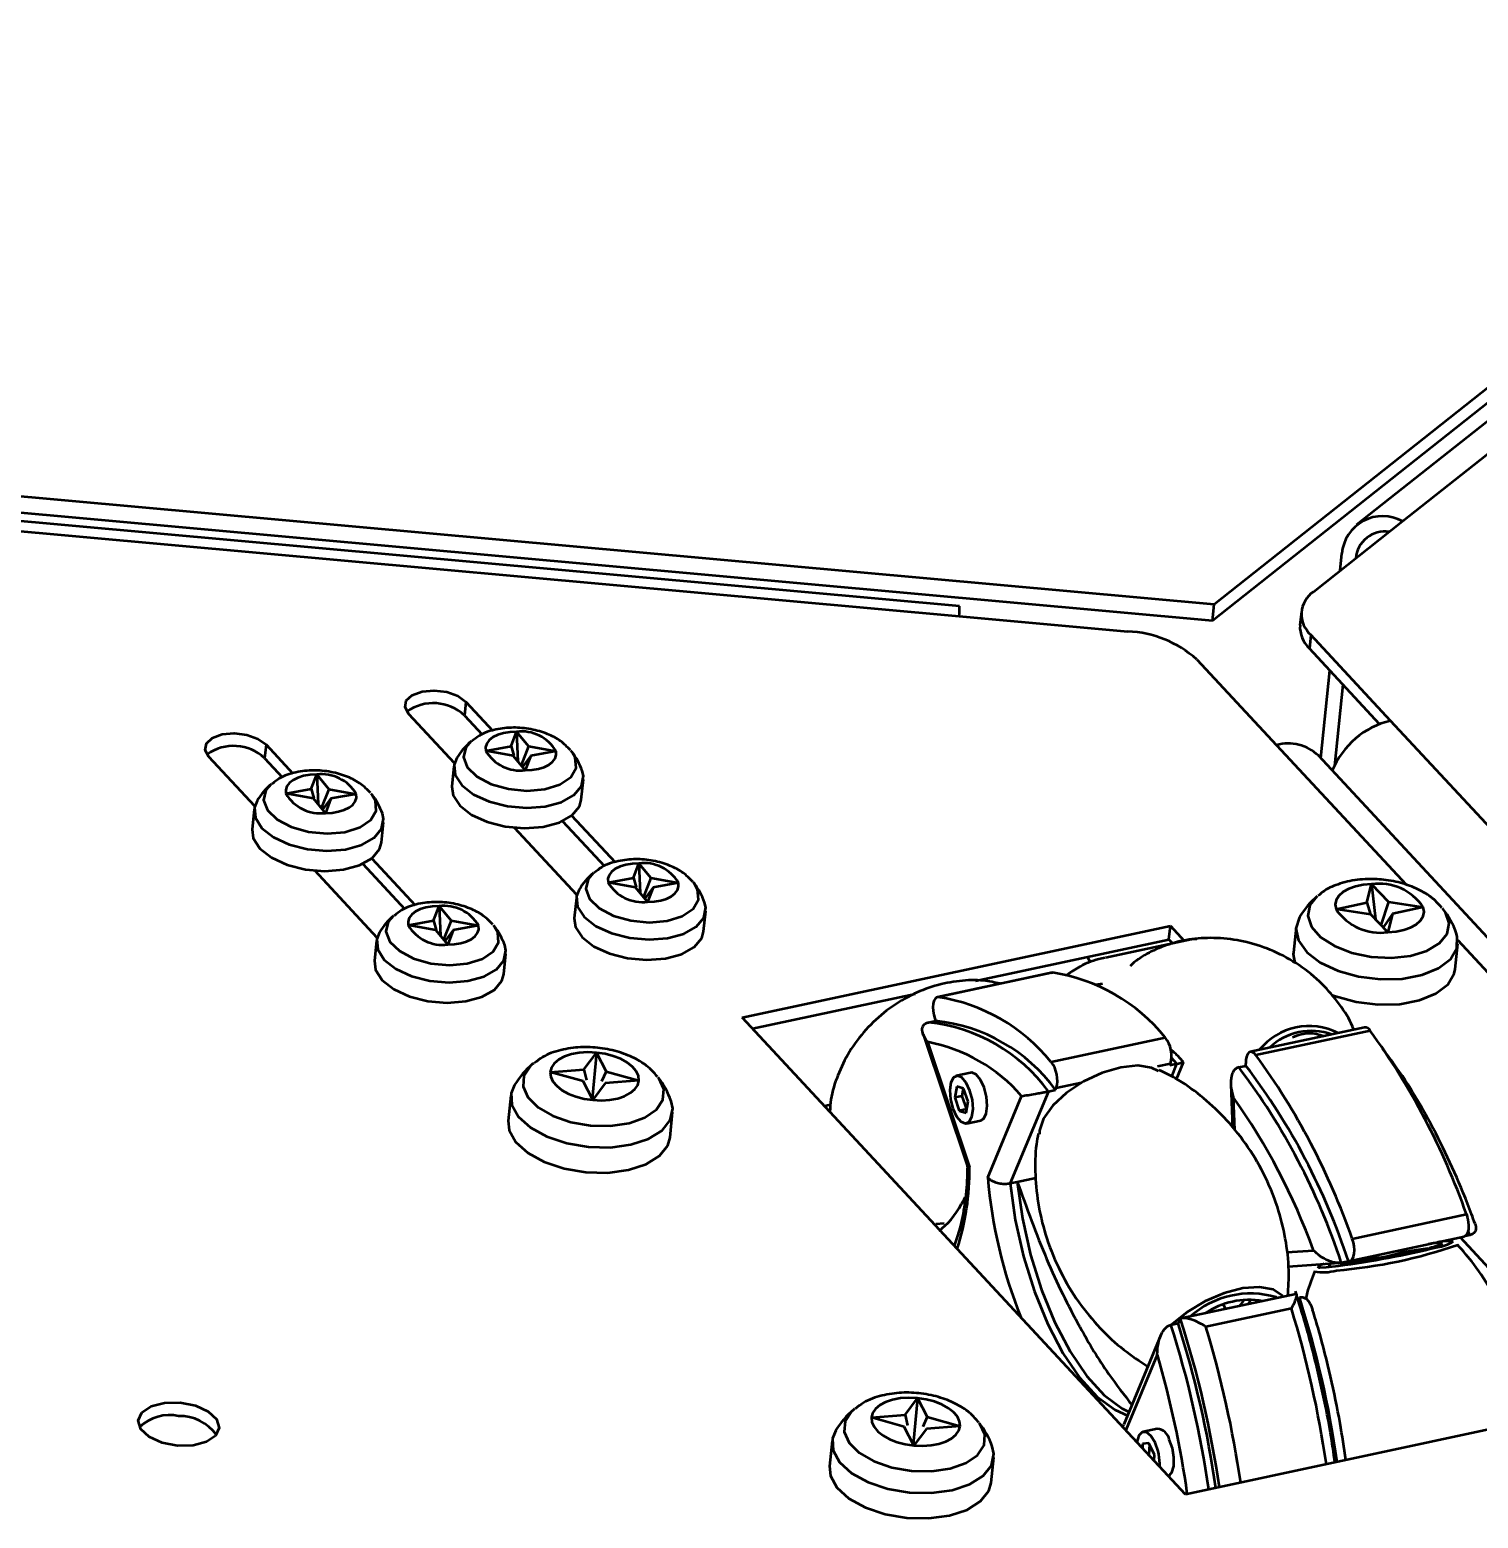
# Model space of a CAD drawing. Header units: millimetres. Extents: x 263 to 2983, y 441 to 2500.
# Drawn here: x 1960.1 to 2049.2, y 1922.4 to 2013.9 of the extents above; entities that cross this region are included whole.
import ezdxf

# ---------------------------------------------------------------- set-up
doc = ezdxf.new("R2010")
doc.units = ezdxf.units.MM
doc.header["$LTSCALE"] = 0.5
doc.layers.add('BOL', color=7, linetype='Continuous', lineweight=50)

msp = doc.modelspace()

# ---------------------------------------------------------------- linework, layer by layer
at = {"layer": 'BOL'}
for p, q in [((2096.642, 2028.995), (2032.947, 1978.577)), ((2096.539, 2027.985), (2032.843, 1977.567)), ((2088.993, 2020.891), (2041.711, 1983.466)), ((2044.54, 1983.697), (2057.459, 1993.923)), ((2032.947, 1978.577), (1912.219, 1989.504)), ((2032.843, 1977.567), (1912.116, 1988.494)), ((1927.648, 1985.967), (2017.265, 1977.856)), ((2017.279, 1978.473), (1927.662, 1986.584)), ((2039.062, 1979.361), (2044.54, 1983.697)), ((2040.7, 1980.657), (2040.808, 1981.706)), ((2032.843, 1977.567), (2032.947, 1978.577)), ((2017.265, 1977.856), (2027.646, 1976.917)), ((2038.321, 1978.152), (2038.234, 1977.31)), ((2038.904, 1976.7), (2038.817, 1975.858)), ((2043.808, 1971.425), (2038.904, 1976.7)), ((2043.13, 1971.219), (2038.817, 1975.858)), ((2031.878, 1975.196), (2036.782, 1969.921)), ((2039.513, 1969.118), (2040.068, 1974.513)), ((2040.862, 1973.659), (2040.347, 1968.648)), ((1986.914, 1972.59), (1986.828, 1971.748)), ((1986.914, 1972.59), (1988.569, 1970.81)), ((1986.219, 1968.807), (1983.402, 1971.837)), ((1986.828, 1971.748), (1987.923, 1970.57)), ((2086.143, 1925.889), (2043.808, 1971.425)), ((1989.694, 1969.861), (1990.032, 1970.745)), ((1990.032, 1970.745), (1990.121, 1968.92)), ((1990.032, 1970.745), (1990.777, 1969.854)), ((1974.62, 1969.957), (1974.533, 1969.115)), ((1974.62, 1969.957), (1976.274, 1968.177)), ((1988.136, 1969.576), (1989.694, 1969.861)), ((1989.829, 1969.27), (1988.136, 1969.576)), ((1989.694, 1969.861), (1989.858, 1969.291)), ((1990.777, 1969.854), (1990.317, 1968.685)), ((1990.777, 1969.854), (1992.47, 1969.548)), ((1992.47, 1969.548), (1990.912, 1969.263)), ((1993.429, 1969.519), (1993.377, 1969.584)), ((2036.782, 1969.921), (2044.757, 1961.343)), ((1973.925, 1966.174), (1971.107, 1969.205)), ((1974.533, 1969.115), (1975.628, 1967.937)), ((1986.185, 1968.624), (1986.057, 1967.376)), ((1990.573, 1968.379), (1989.829, 1969.27)), ((1990.912, 1969.263), (1990.398, 1968.589)), ((1990.912, 1969.263), (1990.573, 1968.379)), ((2081.701, 1923.74), (2039.366, 1969.277)), ((1977.399, 1967.228), (1977.737, 1968.112)), ((1977.737, 1968.112), (1977.826, 1966.287)), ((1977.737, 1968.112), (1978.482, 1967.221)), ((1994.015, 1966.558), (1994.143, 1967.806)), ((1975.841, 1966.943), (1977.399, 1967.228)), ((1977.534, 1966.637), (1975.841, 1966.943)), ((1977.399, 1967.228), (1977.563, 1966.658)), ((1978.279, 1965.746), (1977.534, 1966.637)), ((1978.482, 1967.221), (1978.022, 1966.053)), ((1978.617, 1966.63), (1978.103, 1965.956)), ((1978.617, 1966.63), (1978.279, 1965.746)), ((1978.482, 1967.221), (1980.175, 1966.915)), ((1980.175, 1966.915), (1978.617, 1966.63)), ((1981.134, 1966.887), (1981.082, 1966.951)), ((1973.891, 1965.991), (1973.762, 1964.743)), ((1981.72, 1963.925), (1981.849, 1965.173)), ((1993.746, 1960.711), (1989.909, 1964.838)), ((1992.866, 1965.253), (1995.449, 1962.475)), ((1993.422, 1965.59), (1996.095, 1962.714)), ((1981.127, 1962.957), (1983.801, 1960.082)), ((1981.451, 1958.079), (1977.614, 1962.205)), ((1980.571, 1962.62), (1983.154, 1959.842)), ((1997.22, 1961.766), (1997.559, 1962.649)), ((1997.559, 1962.649), (1997.647, 1960.825)), ((1997.559, 1962.649), (1998.303, 1961.759)), ((1995.662, 1961.48), (1997.22, 1961.766)), ((1997.355, 1961.174), (1995.662, 1961.48)), ((1997.22, 1961.766), (1997.384, 1961.195)), ((1998.1, 1960.283), (1997.355, 1961.174)), ((1998.303, 1961.759), (1997.843, 1960.59)), ((1998.438, 1961.167), (1997.924, 1960.493)), ((1998.438, 1961.167), (1998.1, 1960.283)), ((1998.303, 1961.759), (1999.996, 1961.453)), ((1999.996, 1961.453), (1998.438, 1961.167)), ((2000.955, 1961.424), (2000.903, 1961.488)), ((2042.341, 1960.245), (2042.64, 1961.371)), ((2042.64, 1961.371), (2042.87, 1959.212)), ((2042.64, 1961.371), (2043.683, 1960.28)), ((1993.712, 1960.529), (1993.583, 1959.28)), ((2040.452, 1959.824), (2042.341, 1960.245)), ((2042.341, 1960.245), (2042.566, 1959.51)), ((2043.683, 1960.28), (2043.215, 1958.852)), ((2043.683, 1960.28), (2045.82, 1959.963)), ((1984.925, 1959.133), (1985.264, 1960.017)), ((1985.264, 1960.017), (1985.352, 1958.192)), ((1985.264, 1960.017), (1986.008, 1959.126)), ((2001.541, 1958.462), (2001.67, 1959.71)), ((2042.589, 1959.507), (2040.452, 1959.824)), ((2043.632, 1958.416), (2042.589, 1959.507)), ((2043.931, 1959.541), (2043.36, 1958.7)), ((2043.931, 1959.541), (2043.632, 1958.416)), ((2045.82, 1959.963), (2043.931, 1959.541)), ((2047.043, 1959.84), (2046.992, 1959.904)), ((1983.367, 1958.848), (1984.925, 1959.133)), ((1985.06, 1958.541), (1983.367, 1958.848)), ((1984.925, 1959.133), (1985.089, 1958.563)), ((1985.805, 1957.651), (1985.06, 1958.541)), ((1986.008, 1959.126), (1985.549, 1957.957)), ((1986.144, 1958.534), (1985.63, 1957.86)), ((1986.144, 1958.534), (1985.805, 1957.651)), ((1986.008, 1959.126), (1987.701, 1958.82)), ((1987.701, 1958.82), (1986.144, 1958.534)), ((1988.66, 1958.791), (1988.608, 1958.855)), ((2003.911, 1953.175), (2030.257, 1958.817)), ((2030.171, 1957.975), (2030.257, 1958.817)), ((2030.257, 1958.817), (2031.117, 1957.892)), ((2037.989, 1958.721), (2037.829, 1957.161)), ((1981.417, 1957.896), (1981.288, 1956.648)), ((2018.276, 1955.428), (2030.171, 1957.975)), ((2026.275, 1956.855), (2031.544, 1957.983)), ((2030.171, 1957.975), (2030.392, 1957.737)), ((2047.776, 1956.138), (2047.937, 1957.698)), ((2047.942, 1957.917), (2064.545, 1940.059)), ((1989.246, 1955.829), (1989.375, 1957.078)), ((2025.317, 1956.548), (2025.177, 1956.906)), ((2022.948, 1955.926), (2015.923, 1954.421)), ((2023.003, 1955.929), (2015.977, 1954.425)), ((2022.948, 1955.926), (2023.003, 1955.929)), ((2019.017, 1955.084), (2018.302, 1954.931)), ((2025.69, 1955.196), (2026.088, 1955.265)), ((2025.72, 1955.186), (2026.088, 1955.265)), ((2004.549, 1952.488), (2014.558, 1954.632)), ((2031.194, 1923.829), (2003.911, 1953.175)), ((2015.378, 1952.87), (2015.817, 1952.964)), ((2015.768, 1953.111), (2015.817, 1952.964)), ((2015.041, 1952.147), (2017.773, 1944)), ((2022.915, 1950.437), (2029.941, 1951.942)), ((2042.197, 1952.558), (2035.172, 1951.054)), ((2042.547, 1952.358), (2035.521, 1950.854)), ((2015.316, 1951.665), (2017.896, 1943.972)), ((1991.067, 1950.35), (1990.998, 1950.293)), ((1994.181, 1949.98), (1994.946, 1951.006)), ((1994.946, 1951.006), (1994.688, 1948.164)), ((1994.946, 1951.006), (1995.544, 1949.85)), ((2030.264, 1950.321), (2029.477, 1950.153)), ((2030.224, 1950.226), (2030.264, 1950.321)), ((2030.663, 1950.32), (2030.224, 1950.226)), ((2030.663, 1950.32), (2030.333, 1950.684)), ((2030.339, 1949.542), (2030.663, 1950.32)), ((2030.626, 1949.385), (2031.059, 1950.423)), ((2034.471, 1950.106), (2034.91, 1950.2)), ((2034.91, 1950.2), (2034.904, 1950.35)), ((1992.107, 1949.81), (1994.181, 1949.98)), ((1994.125, 1949.252), (1992.107, 1949.81)), ((1994.723, 1948.095), (1994.125, 1949.252)), ((1994.181, 1949.98), (1994.337, 1949.319)), ((1995.544, 1949.85), (1995.266, 1949.241)), ((1997.562, 1949.291), (1995.489, 1949.122)), ((1995.544, 1949.85), (1997.562, 1949.291)), ((2017.965, 1949.773), (2017.087, 1949.585)), ((1989.688, 1948.378), (1989.527, 1946.818)), ((1995.489, 1949.122), (1994.723, 1948.095)), ((2017.115, 1948.924), (2016.988, 1948.24)), ((2017.427, 1948.334), (2016.988, 1948.24)), ((2017.528, 1948.802), (2017.115, 1948.924)), ((2017.515, 1948.806), (2017.427, 1948.334)), ((2017.427, 1948.334), (2017.713, 1947.528)), ((2017.814, 1947.996), (2017.528, 1948.802)), ((2019.02, 1943.326), (2021.107, 1948.337)), ((2022.759, 1948.627), (2020.402, 1942.971)), ((2022.759, 1948.627), (2023.198, 1948.721)), ((2023.198, 1948.721), (2023.238, 1948.817)), ((2024.785, 1949.148), (2023.238, 1948.817)), ((2033.977, 1949.059), (2034.081, 1946.391)), ((2034.123, 1948.267), (2034.202, 1946.244)), ((1999.475, 1945.795), (1999.635, 1947.356)), ((2009.346, 1947.794), (2008.986, 1947.717)), ((2016.988, 1948.24), (2017.274, 1947.434)), ((2017.713, 1947.528), (2017.274, 1947.434)), ((2017.274, 1947.434), (2017.687, 1947.312)), ((2017.687, 1947.312), (2017.814, 1947.996)), ((2017.713, 1947.528), (2017.726, 1947.524)), ((2017.715, 1946.651), (2018.593, 1946.84)), ((2020.402, 1942.971), (2020.841, 1943.065)), ((2020.841, 1943.065), (2021.977, 1943.308)), ((2041.448, 1939.565), (2048.473, 1941.07)), ((2015.836, 1940.477), (2016.337, 1940.522)), ((2048.68, 1939.789), (2048.582, 1940.064)), ((2041.312, 1938.199), (2048.338, 1939.704)), ((2047.353, 1939.493), (2047.424, 1939.416)), ((2048.078, 1939.648), (2057.54, 1929.471)), ((2048.68, 1939.789), (2048.401, 1939.729)), ((2037.421, 1938.729), (2039.07, 1938.845)), ((2041.285, 1938.196), (2041.215, 1938.191)), ((2042.5, 1938.454), (2042.541, 1938.235)), ((2042.515, 1938.374), (2042.541, 1938.235)), ((2044.507, 1938.6), (2044.456, 1938.873)), ((2044.507, 1938.6), (2044.481, 1938.739)), ((2037.515, 1937.859), (2040.654, 1938.08)), ((2040.701, 1937.966), (2041.051, 1938.009)), ((2040.776, 1938.097), (2041.215, 1938.191)), ((2037.972, 1936.16), (2030.994, 1934.666)), ((2033.665, 1935.237), (2033.487, 1935.575)), ((2035.05, 1935.534), (2035.252, 1935.845)), ((2036.834, 1935.916), (2036.767, 1935.96)), ((2037.71, 1935.275), (2032.44, 1934.147)), ((2030.293, 1934.269), (2030.733, 1934.363)), ((2030.772, 1934.459), (2030.733, 1934.363)), ((2029.657, 1933.589), (2027.388, 1928.142)), ((2029.456, 1932.426), (2027.521, 1927.78)), ((2010.823, 1929.099), (2010.755, 1929.043)), ((2013.937, 1928.729), (2014.702, 1929.756)), ((2014.702, 1929.756), (2014.444, 1926.914)), ((2014.702, 1929.756), (2015.3, 1928.599)), ((2057.54, 1929.471), (2031.194, 1923.829)), ((2011.864, 1928.56), (2013.937, 1928.729)), ((2013.881, 1928.001), (2011.864, 1928.56)), ((2013.937, 1928.729), (2014.093, 1928.069)), ((2015.3, 1928.599), (2015.022, 1927.991)), ((2015.3, 1928.599), (2017.318, 1928.04)), ((2014.48, 1926.844), (2013.881, 1928.001)), ((2015.245, 1927.871), (2014.48, 1926.844)), ((2017.318, 1928.04), (2015.245, 1927.871)), ((2029.455, 1927.874), (2028.577, 1927.686)), ((2009.444, 1927.128), (2009.284, 1925.567)), ((2028.55, 1926.947), (2028.534, 1926.689)), ((2028.937, 1926.995), (2028.55, 1926.947)), ((2029.278, 1926.268), (2028.937, 1926.995)), ((2028.981, 1926.902), (2028.943, 1926.265)), ((2019.231, 1924.545), (2019.392, 1926.105)), ((2028.943, 1926.265), (2028.931, 1926.263)), ((2028.943, 1926.265), (2028.957, 1926.235)), ((2029.257, 1925.912), (2029.278, 1926.268))]:
    msp.add_line(p, q, dxfattribs=at)
at = {"layer": 'BOL', "flags": 128}
for points in [[(1983.402, 1971.837), (1983.175, 1972.253), (1983.251, 1972.663), (1983.617, 1973.005), (1984.217, 1973.226), (1984.961, 1973.292), (1985.735, 1973.195), (1986.421, 1972.948), (1986.914, 1972.59)], [(1971.107, 1969.205), (1970.88, 1969.621), (1970.956, 1970.03), (1971.322, 1970.372), (1971.922, 1970.593), (1972.666, 1970.66), (1973.44, 1970.562), (1974.126, 1970.316), (1974.62, 1969.957)], [(1990.032, 1970.745), (1989.615, 1970.725), (1989.224, 1970.66), (1988.874, 1970.553), (1988.579, 1970.408), (1988.351, 1970.231), (1988.198, 1970.027), (1988.125, 1969.806), (1988.136, 1969.576)], [(1987.234, 1970.156), (1986.911, 1969.778), (1986.77, 1969.178), (1987.005, 1968.56), (1987.592, 1967.989), (1988.465, 1967.527), (1989.532, 1967.226), (1990.676, 1967.116)], [(1990.573, 1968.379), (1990.991, 1968.399), (1991.382, 1968.464), (1991.732, 1968.571), (1992.026, 1968.716), (1992.255, 1968.893), (1992.408, 1969.096), (1992.481, 1969.317), (1992.47, 1969.548)], [(1990.676, 1967.116), (1991.773, 1967.211), (1992.705, 1967.5), (1993.37, 1967.952), (1993.697, 1968.517), (1993.649, 1969.134), (1993.429, 1969.519)], [(1986.364, 1969.137), (1986.199, 1968.72), (1986.258, 1968.079), (1986.664, 1967.45), (1987.381, 1966.889), (1988.345, 1966.445), (1989.471, 1966.159), (1990.658, 1966.056)], [(1974.939, 1967.523), (1974.617, 1967.145), (1974.475, 1966.546), (1974.71, 1965.927), (1975.297, 1965.356), (1976.17, 1964.895), (1977.237, 1964.593), (1978.381, 1964.484)], [(1977.737, 1968.112), (1977.32, 1968.092), (1976.929, 1968.027), (1976.579, 1967.92), (1976.285, 1967.775), (1976.056, 1967.598), (1975.903, 1967.395), (1975.83, 1967.173), (1975.841, 1966.943)], [(1990.658, 1966.056), (1991.802, 1966.144), (1992.8, 1966.417), (1993.564, 1966.849), (1994.026, 1967.403), (1994.145, 1968.028), (1994.073, 1968.344)], [(1978.279, 1965.746), (1978.696, 1965.766), (1979.087, 1965.831), (1979.437, 1965.938), (1979.731, 1966.083), (1979.96, 1966.26), (1980.113, 1966.464), (1980.186, 1966.685), (1980.175, 1966.915)], [(1978.381, 1964.484), (1979.479, 1964.579), (1980.41, 1964.867), (1981.075, 1965.319), (1981.402, 1965.884), (1981.354, 1966.502), (1981.134, 1966.887)], [(1986.057, 1967.376), (1986.13, 1966.83), (1986.536, 1966.201), (1987.252, 1965.64), (1988.216, 1965.197), (1989.342, 1964.911), (1990.53, 1964.808)], [(1974.069, 1966.504), (1973.905, 1966.087), (1973.963, 1965.446), (1974.369, 1964.817), (1975.086, 1964.256), (1976.05, 1963.813), (1977.176, 1963.527), (1978.363, 1963.423)], [(1978.363, 1963.423), (1979.507, 1963.512), (1980.505, 1963.784), (1981.269, 1964.216), (1981.731, 1964.77), (1981.85, 1965.396), (1981.778, 1965.711)], [(1990.53, 1964.808), (1991.673, 1964.896), (1992.672, 1965.169), (1993.436, 1965.601), (1993.897, 1966.154), (1994.015, 1966.558)], [(1973.762, 1964.743), (1973.835, 1964.198), (1974.241, 1963.569), (1974.957, 1963.008), (1975.922, 1962.564), (1977.047, 1962.278), (1978.235, 1962.175)], [(1978.235, 1962.175), (1979.379, 1962.263), (1980.377, 1962.536), (1981.141, 1962.968), (1981.603, 1963.522), (1981.72, 1963.925)], [(1994.76, 1962.061), (1994.438, 1961.682), (1994.296, 1961.083), (1994.531, 1960.464), (1995.118, 1959.893), (1995.992, 1959.432), (1997.058, 1959.13), (1998.202, 1959.021)], [(1997.559, 1962.649), (1997.141, 1962.629), (1996.75, 1962.565), (1996.4, 1962.458), (1996.106, 1962.313), (1995.877, 1962.135), (1995.724, 1961.932), (1995.651, 1961.711), (1995.662, 1961.48)], [(1998.1, 1960.283), (1998.517, 1960.303), (1998.908, 1960.368), (1999.258, 1960.475), (1999.553, 1960.62), (1999.781, 1960.798), (1999.934, 1961.001), (2000.007, 1961.222), (1999.996, 1961.453)], [(1998.202, 1959.021), (1999.3, 1959.116), (2000.231, 1959.405), (2000.897, 1959.856), (2001.223, 1960.421), (2001.175, 1961.039), (2000.955, 1961.424)], [(2042.64, 1961.371), (2042.126, 1961.329), (2041.65, 1961.232), (2041.232, 1961.083), (2040.887, 1960.889), (2040.629, 1960.657), (2040.466, 1960.395), (2040.407, 1960.114), (2040.452, 1959.824)], [(1993.89, 1961.041), (1993.726, 1960.625), (1993.784, 1959.983), (1994.19, 1959.354), (1994.907, 1958.793), (1995.871, 1958.35), (1996.997, 1958.064), (1998.184, 1957.961)], [(1998.184, 1957.961), (1999.328, 1958.049), (2000.326, 1958.322), (2001.09, 1958.754), (2001.552, 1959.307), (2001.671, 1959.933), (2001.6, 1960.249)], [(2039.299, 1960.636), (2038.847, 1960.069), (2038.72, 1959.418), (2038.944, 1958.748), (2039.503, 1958.114), (2040.35, 1957.568), (2041.417, 1957.153), (2042.617, 1956.903), (2043.854, 1956.839), (2045.026, 1956.965), (2046.04, 1957.272), (2046.812, 1957.734), (2047.281, 1958.315), (2047.408, 1958.966), (2047.183, 1959.636), (2047.043, 1959.84)], [(1982.465, 1959.428), (1982.143, 1959.05), (1982.001, 1958.45), (1982.237, 1957.831), (1982.823, 1957.26), (1983.697, 1956.799), (1984.763, 1956.497), (1985.907, 1956.388)], [(1985.264, 1960.017), (1984.846, 1959.997), (1984.455, 1959.932), (1984.106, 1959.825), (1983.811, 1959.68), (1983.582, 1959.502), (1983.429, 1959.299), (1983.356, 1959.078), (1983.367, 1958.848)], [(1993.583, 1959.28), (1993.656, 1958.735), (1994.062, 1958.106), (1994.779, 1957.545), (1995.743, 1957.102), (1996.869, 1956.816), (1998.056, 1956.712)], [(2038.212, 1959.362), (2038.197, 1959.338), (2037.983, 1958.635), (2038.138, 1957.9), (2038.65, 1957.188), (2039.483, 1956.552), (2040.574, 1956.039), (2041.841, 1955.687), (2043.192, 1955.522), (2044.526, 1955.556), (2045.744, 1955.787), (2046.756, 1956.198), (2047.486, 1956.758), (2047.881, 1957.426), (2047.911, 1958.152), (2047.849, 1958.371)], [(2043.632, 1958.416), (2044.146, 1958.458), (2044.621, 1958.555), (2045.039, 1958.704), (2045.384, 1958.898), (2045.643, 1959.13), (2045.805, 1959.392), (2045.865, 1959.673), (2045.82, 1959.963)], [(1981.595, 1958.409), (1981.431, 1957.992), (1981.489, 1957.351), (1981.895, 1956.722), (1982.612, 1956.16), (1983.576, 1955.717), (1984.702, 1955.431), (1985.889, 1955.328)], [(1985.805, 1957.651), (1986.222, 1957.671), (1986.613, 1957.735), (1986.963, 1957.842), (1987.258, 1957.987), (1987.486, 1958.165), (1987.64, 1958.368), (1987.712, 1958.589), (1987.701, 1958.82)], [(1985.907, 1956.388), (1987.005, 1956.483), (1987.936, 1956.772), (1988.602, 1957.224), (1988.928, 1957.789), (1988.881, 1958.406), (1988.66, 1958.791)], [(1998.056, 1956.712), (1999.2, 1956.801), (2000.198, 1957.073), (2000.962, 1957.505), (2001.424, 1958.059), (2001.541, 1958.462)], [(1985.889, 1955.328), (1987.033, 1955.416), (1988.031, 1955.689), (1988.795, 1956.121), (1989.257, 1956.675), (1989.376, 1957.3), (1989.305, 1957.616)], [(1981.288, 1956.648), (1981.361, 1956.102), (1981.767, 1955.473), (1982.484, 1954.912), (1983.448, 1954.469), (1984.574, 1954.183), (1985.761, 1954.08)], [(2037.829, 1957.161), (2037.822, 1957.074), (2037.907, 1956.516)], [(1985.761, 1954.08), (1986.905, 1954.168), (1987.903, 1954.44), (1988.667, 1954.873), (1989.129, 1955.426), (1989.246, 1955.829)], [(2040.178, 1954.569), (2040.413, 1954.478), (2041.681, 1954.126), (2043.032, 1953.961), (2044.366, 1953.996), (2045.584, 1954.227), (2046.596, 1954.638), (2047.326, 1955.198), (2047.721, 1955.866), (2047.776, 1956.138)], [(2015.977, 1954.425), (2015.873, 1954.403), (2015.784, 1954.325), (2015.715, 1954.194), (2015.671, 1954.02), (2015.654, 1953.811), (2015.665, 1953.581), (2015.704, 1953.343), (2015.768, 1953.111)], [(1994.946, 1951.006), (1994.412, 1951.029), (1993.894, 1950.995), (1993.412, 1950.905), (1992.985, 1950.764), (1992.629, 1950.576), (1992.357, 1950.348), (1992.181, 1950.089), (1992.107, 1949.81)], [(2035.521, 1950.854), (2035.407, 1950.975), (2035.292, 1951.044), (2035.181, 1951.056), (2035.082, 1951.01), (2035.001, 1950.909), (2034.942, 1950.759), (2034.909, 1950.569), (2034.904, 1950.35)], [(1990.998, 1950.293), (1990.884, 1950.189), (1990.488, 1949.589), (1990.437, 1948.929), (1990.737, 1948.262), (1991.363, 1947.643), (1992.265, 1947.122), (1993.369, 1946.741), (1994.585, 1946.53)], [(1997.562, 1949.291), (1997.531, 1949.58), (1997.397, 1949.868), (1997.164, 1950.143), (1996.842, 1950.396), (1996.442, 1950.617), (1995.981, 1950.796), (1995.476, 1950.928), (1994.946, 1951.006)], [(2029.524, 1949.872), (2029.103, 1950.082), (2028.25, 1950.21), (2027.204, 1950.099), (2026.058, 1949.76), (2024.916, 1949.223), (2023.877, 1948.535), (2023.034, 1947.759), (2022.462, 1946.961), (2022.212, 1946.215), (2022.205, 1945.987)], [(1992.107, 1949.81), (1992.138, 1949.521), (1992.272, 1949.234), (1992.505, 1948.958), (1992.827, 1948.705), (1993.227, 1948.484), (1993.688, 1948.305), (1994.193, 1948.173), (1994.723, 1948.095)], [(1994.585, 1946.53), (1995.816, 1946.508), (1996.962, 1946.675), (1997.929, 1947.018), (1998.64, 1947.509), (1999.037, 1948.109), (1999.088, 1948.77), (1998.788, 1949.436), (1998.742, 1949.497)], [(1994.723, 1948.095), (1995.258, 1948.072), (1995.775, 1948.106), (1996.257, 1948.196), (1996.684, 1948.337), (1997.04, 1948.526), (1997.312, 1948.753), (1997.488, 1949.012), (1997.562, 1949.291)], [(2016.872, 1947.568), (2017.098, 1947.087), (2017.37, 1946.763), (2017.646, 1946.645), (2017.886, 1946.752), (2018.051, 1947.066), (2018.118, 1947.541), (2018.075, 1948.103), (2017.93, 1948.668), (2017.704, 1949.149), (2017.432, 1949.474), (2017.156, 1949.591), (2016.916, 1949.485), (2016.751, 1949.17), (2016.684, 1948.696), (2016.727, 1948.133), (2016.872, 1947.568)], [(2018.593, 1946.84), (2018.764, 1946.94), (2018.929, 1947.254), (2018.996, 1947.729), (2018.953, 1948.291), (2018.808, 1948.856), (2018.582, 1949.337), (2018.31, 1949.662), (2018.034, 1949.779), (2017.965, 1949.773)], [(1989.91, 1949.019), (1989.71, 1948.521), (1989.747, 1947.791), (1990.149, 1947.066), (1990.885, 1946.4), (1991.902, 1945.843), (1993.123, 1945.437), (1994.458, 1945.21)], [(1994.458, 1945.21), (1995.809, 1945.181), (1997.074, 1945.35), (1998.16, 1945.707), (1998.987, 1946.224), (1999.493, 1946.862), (1999.641, 1947.575), (1999.548, 1948.028)], [(1989.527, 1946.818), (1989.587, 1946.23), (1989.989, 1945.505), (1990.725, 1944.84), (1991.742, 1944.283), (1992.963, 1943.876), (1994.298, 1943.65)], [(1994.298, 1943.65), (1995.648, 1943.62), (1996.914, 1943.79), (1998, 1944.146), (1998.827, 1944.663), (1999.333, 1945.302), (1999.475, 1945.795)], [(2020.402, 1942.971), (2020.72, 1940.717), (2021.223, 1938.473), (2021.894, 1936.314), (2022.711, 1934.308), (2023.648, 1932.523), (2024.673, 1931.017), (2025.753, 1929.84), (2026.853, 1929.03), (2027.618, 1928.695)], [(2020.841, 1943.065), (2021.159, 1940.811), (2021.662, 1938.568), (2022.333, 1936.408), (2023.15, 1934.402), (2024.087, 1932.617), (2025.112, 1931.111), (2026.193, 1929.934), (2027.292, 1929.124), (2027.711, 1928.917)], [(2048.473, 1941.07), (2048.543, 1940.841), (2048.588, 1940.603), (2048.606, 1940.37), (2048.597, 1940.155), (2048.559, 1939.971), (2048.496, 1939.828), (2048.412, 1939.736), (2048.338, 1939.704)], [(2041.285, 1938.196), (2041.386, 1938.232), (2041.471, 1938.324), (2041.533, 1938.466), (2041.571, 1938.65), (2041.581, 1938.865), (2041.563, 1939.099), (2041.517, 1939.337), (2041.448, 1939.565)], [(2046.106, 1938.955), (2045.381, 1938.86), (2044.485, 1938.718)], [(2039.316, 1937.848), (2039.401, 1937.801), (2039.461, 1937.797)], [(2039.461, 1937.797), (2039.838, 1937.814), (2040.599, 1937.898)], [(2039.969, 1937.966), (2040.02, 1937.929), (2040.098, 1937.924)], [(2037.203, 1935.995), (2037.15, 1936.059), (2036.579, 1936.432), (2035.743, 1936.588), (2034.711, 1936.514), (2033.565, 1936.217), (2032.399, 1935.72), (2031.307, 1935.064), (2030.378, 1934.302), (2030.359, 1934.283)], [(2034.497, 1935.416), (2034.628, 1935.563), (2034.845, 1935.854)], [(2029.465, 1933.128), (2029.289, 1932.709), (2029.284, 1932.693)], [(1969.33, 1929.49), (1970.277, 1929.302), (1971.067, 1928.941), (1971.581, 1928.46), (1971.74, 1927.934), (1971.521, 1927.442), (1970.955, 1927.059), (1970.13, 1926.844), (1969.172, 1926.829), (1968.225, 1927.016), (1967.435, 1927.378), (1966.921, 1927.858), (1966.762, 1928.385), (1966.982, 1928.877), (1967.547, 1929.259), (1968.372, 1929.475), (1969.33, 1929.49)], [(2010.755, 1929.043), (2010.641, 1928.939), (2010.244, 1928.339), (2010.194, 1927.679), (2010.494, 1927.012), (2011.12, 1926.393), (2012.021, 1925.872), (2013.125, 1925.49), (2014.342, 1925.28)], [(2014.702, 1929.756), (2014.168, 1929.779), (2013.65, 1929.745), (2013.168, 1929.655), (2012.741, 1929.513), (2012.385, 1929.325), (2012.114, 1929.097), (2011.938, 1928.839), (2011.864, 1928.56)], [(2017.318, 1928.04), (2017.287, 1928.329), (2017.153, 1928.617), (2016.92, 1928.893), (2016.598, 1929.146), (2016.199, 1929.366), (2015.737, 1929.546), (2015.232, 1929.677), (2014.702, 1929.756)], [(2011.864, 1928.56), (2011.894, 1928.271), (2012.029, 1927.983), (2012.261, 1927.707), (2012.584, 1927.454), (2012.983, 1927.234), (2013.444, 1927.055), (2013.95, 1926.923), (2014.48, 1926.844)], [(2014.342, 1925.28), (2015.573, 1925.257), (2016.718, 1925.424), (2017.686, 1925.767), (2018.397, 1926.259), (2018.793, 1926.859), (2018.844, 1927.519), (2018.544, 1928.186), (2018.498, 1928.247)], [(2009.667, 1927.769), (2009.466, 1927.271), (2009.504, 1926.54), (2009.905, 1925.815), (2010.642, 1925.15), (2011.658, 1924.593), (2012.88, 1924.186), (2014.215, 1923.96)], [(2014.48, 1926.844), (2015.014, 1926.822), (2015.532, 1926.856), (2016.014, 1926.945), (2016.441, 1927.087), (2016.797, 1927.275), (2017.068, 1927.503), (2017.244, 1927.761), (2017.318, 1928.04)], [(2029.315, 1927.026), (2029.061, 1927.436), (2028.782, 1927.661), (2028.519, 1927.667), (2028.312, 1927.452), (2028.195, 1927.055)], [(2030.142, 1924.96), (2030.348, 1925.175), (2030.466, 1925.577), (2030.478, 1926.106), (2030.382, 1926.681), (2030.193, 1927.214)], [(2014.215, 1923.96), (2015.565, 1923.93), (2016.83, 1924.1), (2017.917, 1924.456), (2018.744, 1924.973), (2019.25, 1925.612), (2019.397, 1926.325), (2019.304, 1926.778)], [(2009.284, 1925.567), (2009.343, 1924.98), (2009.745, 1924.255), (2010.481, 1923.589), (2011.498, 1923.032), (2012.719, 1922.626), (2014.054, 1922.399)], [(2014.054, 1922.399), (2015.405, 1922.37), (2016.67, 1922.54), (2017.756, 1922.896), (2018.583, 1923.413), (2019.089, 1924.051), (2019.231, 1924.545)]]:
    msp.add_lwpolyline(points, dxfattribs=at)
at = {"layer": 'BOL'}
for centre, radius, start, end in [((2043.324, 1981.482), 2.526, 61.22894, 174.92011), ((2043.46, 1981.257), 1.806, 81.84189, 174.8848), ((2040.014, 1977.969), 1.686, 124.35095, 228.82515), ((2014.036, 1978.24), 3.251, 353.22344, 4.1076), ((2027.357, 1970.142), 6.781, 48.18703, 87.56217), ((2040.057, 1977.199), 1.826, 176.51174, 227.23636), ((1984.917, 1969.71), 2.794, 46.83668, 125.64438), ((2045.022, 1966.369), 5.199, 103.49993, 157.49075), ((1990.341, 1968.293), 2.471, 30.52238, 97.17057), ((1972.622, 1967.077), 2.794, 46.83668, 125.64438), ((1990.028, 1966.89), 4.299, 130.54445, 148.48304), ((1990.265, 1970.831), 2.471, 210.52077, 277.17219), ((1990.028, 1966.89), 4.299, 19.77755, 37.71613), ((2037.512, 1967.343), 2.679, 46.2174, 105.80106), ((1977.733, 1964.257), 4.299, 130.54445, 148.48304), ((1978.046, 1965.66), 2.471, 30.52238, 97.17057), ((1977.97, 1968.198), 2.471, 210.52077, 277.17219), ((1977.733, 1964.257), 4.299, 19.77755, 37.71613), ((1997.554, 1958.794), 4.299, 130.54445, 148.48304), ((1997.867, 1960.198), 2.471, 30.52055, 97.17241), ((1997.791, 1962.735), 2.471, 210.52055, 277.17241), ((1997.554, 1958.794), 4.299, 19.77755, 37.71613), ((2043.091, 1958.095), 3.306, 34.3891, 97.84633), ((2042.792, 1956.553), 5.373, 130.54445, 148.48304), ((1985.259, 1956.161), 4.299, 130.54445, 148.48304), ((1985.572, 1957.565), 2.471, 30.52055, 97.17241), ((2043.18, 1961.692), 3.307, 214.38923, 277.84513), ((2042.792, 1956.553), 5.373, 19.77755, 37.71613), ((1985.496, 1960.103), 2.471, 210.52055, 277.17241), ((1985.259, 1956.161), 4.299, 19.77755, 37.71613), ((2021.319, 1944.971), 11.087, 38.95652, 81.26432), ((2014.293, 1943.467), 11.087, 38.95652, 81.26432), ((2014.262, 1942.386), 10.543, 36.29868, 83.92224), ((2014.701, 1942.48), 10.543, 36.29868, 83.92224), ((2028.525, 1950.817), 1.807, 344.07619, 38.47215), ((2038.807, 1948.679), 3.962, 63.19232, 140.9803), ((2038.946, 1948.597), 3.747, 70.51623, 133.65639), ((2042.225, 1952.2), 0.359, 26.07327, 94.34389), ((2007.236, 1926.62), 43.695, 19.31059, 36.08785), ((2013.455, 1941.725), 10.113, 40.82798, 79.39313), ((1994.491, 1946.21), 5.373, 130.54445, 148.48304), ((2021.5, 1949.313), 1.807, 344.07619, 38.47215), ((2001.586, 1925.182), 41.262, 18.23904, 37.15911), ((2002.025, 1925.276), 41.262, 18.23904, 37.15911), ((2000.211, 1925.116), 43.695, 19.31059, 36.08785), ((1994.491, 1946.21), 5.373, 19.77755, 37.71613), ((2001.465, 1925.112), 40.034, 20.06162, 35.33671), ((2001.857, 1943.764), 16.04, 342.4681, 0.74029), ((2049.123, 1945.911), 30.214, 184.90928, 201.69984), ((2037.849, 1968.541), 31.041, 274.8521, 288.99941), ((2046.675, 1936.845), 2.448, 82.1792, 103.02181), ((2046.132, 1940.455), 1.473, 273.5285, 306.46305), ((2046.325, 1941.595), 2.577, 278.15017, 301.249), ((2047.298, 1936.435), 2.979, 83.00207, 101.06342), ((2032.713, 1996.559), 59.189, 277.65644, 283.65877), ((2048.995, 1906.004), 32.992, 101.32078, 104.1665), ((2034.558, 1986.628), 49.051, 277.60698, 283.75732), ((2042.384, 1944.557), 6.185, 271.211, 289.82145), ((2039.659, 1940.543), 3.044, 259.63077, 285.5501), ((2039.994, 1936.775), 1.269, 102.38414, 122.28753), ((2035.189, 1930.639), 5.55, 73.47848, 131.89238), ((2035.094, 1930.972), 4.824, 80.00667, 124.16596), ((1979.268, 1917.128), 61.866, 8.08253, 17.72385), ((2031.139, 1934.322), 0.392, 130.34764, 159.5049), ((1970.933, 1915.343), 62.976, 8.15354, 17.82496), ((1975.138, 1916.245), 65.401, 8.29778, 16.91608), ((1971.364, 1915.435), 61.866, 8.08253, 17.72385), ((1971.803, 1915.529), 61.866, 8.08253, 17.72385), ((1969.869, 1915.117), 65.401, 8.29778, 16.91608), ((1972.09, 1915.595), 59.785, 7.93914, 16.3517), ((2014.247, 1924.96), 5.373, 130.54445, 148.48304), ((1968.666, 1926.092), 2.621, 77.26463, 133.87695), ((1969.343, 1925.932), 2.718, 35.13623, 92.08986), ((2014.247, 1924.96), 5.373, 19.77755, 37.71613), ((2029.373, 1927.04), 0.839, 11.99895, 84.37369), ((2026.427, 1925.695), 3.18, 357.20412, 24.75011)]:
    msp.add_arc(centre, radius, start, end, dxfattribs=at)
for points, knots in [([(1993.352, 1969.614), (1993.162, 1969.805), (1992.76, 1970.208), (1991.927, 1970.64), (1990.926, 1970.934), (1989.82, 1971.035), (1988.721, 1970.909), (1987.843, 1970.626), (1987.424, 1970.278), (1987.279, 1970.157)], [0, 0, 0, 0, 0.127753, 0.270633, 0.425279, 0.581014, 0.740639, 0.910036, 1, 1, 1, 1]), ([(1981.057, 1966.982), (1980.867, 1967.172), (1980.465, 1967.576), (1979.632, 1968.007), (1978.632, 1968.301), (1977.525, 1968.403), (1976.426, 1968.276), (1975.548, 1967.993), (1975.129, 1967.645), (1974.984, 1967.524)], [0, 0, 0, 0, 0.1277541, 0.2706321, 0.4252786, 0.5810136, 0.7406392, 0.9100355, 1, 1, 1, 1]), ([(2000.878, 1961.519), (2000.688, 1961.709), (2000.286, 1962.113), (1999.453, 1962.544), (1998.453, 1962.839), (1997.346, 1962.94), (1996.247, 1962.813), (1995.369, 1962.53), (1994.95, 1962.182), (1994.805, 1962.062)], [0, 0, 0, 0, 0.127751, 0.270629, 0.425286, 0.581011, 0.740638, 0.910032, 1, 1, 1, 1]), ([(2042.415, 1961.686), (2042.192, 1961.674), (2041.55, 1961.64), (2040.596, 1961.397), (2039.79, 1961.052), (2039.448, 1960.731), (2039.359, 1960.647)], [0, 0, 0, 0, 0.1931494, 0.5562172, 0.8841837, 1, 1, 1, 1]), ([(2046.95, 1959.918), (2046.824, 1960.069), (2046.493, 1960.469), (2045.737, 1960.96), (2044.719, 1961.397), (2043.568, 1961.662), (2042.789, 1961.678), (2042.415, 1961.686)], [0, 0, 0, 0, 0.1244554, 0.3292036, 0.5543673, 0.7859152, 1, 1, 1, 1]), ([(1988.583, 1958.886), (1988.393, 1959.077), (1987.991, 1959.48), (1987.158, 1959.911), (1986.158, 1960.206), (1985.051, 1960.307), (1983.952, 1960.181), (1983.074, 1959.898), (1982.656, 1959.55), (1982.51, 1959.429)], [0, 0, 0, 0, 0.127753, 0.270629, 0.425286, 0.58101, 0.740638, 0.910032, 1, 1, 1, 1]), ([(2041.539, 1952.417), (2041.516, 1952.482), (2041.313, 1953.04), (2040.674, 1954.006), (2039.594, 1955.301), (2038.22, 1956.417), (2036.647, 1957.284), (2035.001, 1957.839), (2033.361, 1958.088), (2031.795, 1958.052), (2030.358, 1957.772), (2029.111, 1957.265), (2028.262, 1956.792), (2027.872, 1956.41), (2027.792, 1956.331)], [0, 0, 0, 0, 0.012681, 0.109832, 0.209425, 0.320468, 0.428952, 0.533922, 0.634626, 0.730474, 0.820721, 0.904409, 0.980175, 1, 1, 1, 1]), ([(2031.544, 1957.983), (2031.546, 1957.984), (2031.659, 1958.008), (2031.775, 1958.008), (2031.889, 1958.009)], [0, 0, 0, 0, 0.017504, 1, 1, 1, 1]), ([(2026.229, 1956.836), (2026.166, 1956.824), (2025.636, 1956.731), (2024.838, 1956.431), (2024.171, 1955.979), (2023.911, 1955.803)], [0, 0, 0, 0, 0.075699, 0.639979, 1, 1, 1, 1]), ([(2019.802, 1955.252), (2019.458, 1955.325), (2018.627, 1955.5), (2017.262, 1955.451), (2015.751, 1955.154), (2014.223, 1954.549), (2012.773, 1953.641), (2011.495, 1952.455), (2010.482, 1951.099), (2009.775, 1949.644), (2009.377, 1948.389), (2009.323, 1947.625), (2009.305, 1947.373)], [0, 0, 0, 0, 0.071094, 0.171598, 0.276271, 0.383754, 0.503454, 0.620808, 0.734692, 0.844154, 0.948531, 1, 1, 1, 1]), ([(2015.316, 1951.665), (2015.315, 1951.666), (2015.202, 1951.812), (2015.037, 1952.086), (2014.966, 1952.44), (2015.046, 1952.671), (2015.182, 1952.808), (2015.312, 1952.849), (2015.378, 1952.87)], [0, 0, 0, 0, 0.002979, 0.336071, 0.617229, 0.785575, 0.892383, 1, 1, 1, 1]), ([(2037.766, 1951.958), (2037.942, 1952.024), (2038.439, 1952.21), (2039.123, 1952.23), (2039.559, 1952.077), (2039.707, 1952.025)], [0, 0, 0, 0, 0.267006, 0.751509, 1, 1, 1, 1]), ([(1998.709, 1949.511), (1998.555, 1949.694), (1998.193, 1950.126), (1997.396, 1950.64), (1996.368, 1951.072), (1995.184, 1951.324), (1993.945, 1951.376), (1992.728, 1951.194), (1991.757, 1950.863), (1991.281, 1950.484), (1991.118, 1950.354)], [0, 0, 0, 0, 0.090742, 0.213821, 0.348964, 0.487509, 0.626638, 0.769414, 0.920654, 1, 1, 1, 1]), ([(2031.048, 1950.438), (2030.902, 1950.603), (2030.647, 1950.89), (2030.384, 1951.121), (2030.273, 1951.219)], [0, 0, 0, 0, 0.575134, 1, 1, 1, 1]), ([(2049.006, 1940.476), (2048.934, 1940.677), (2048.541, 1941.768), (2047.749, 1943.664), (2046.599, 1946.083), (2045.355, 1948.308), (2044.254, 1950.027), (2043.556, 1950.932), (2043.318, 1951.241)], [0, 0, 0, 0, 0.0473555, 0.2575708, 0.4680872, 0.6789648, 0.8903145, 1, 1, 1, 1]), ([(2030.663, 1950.32), (2030.729, 1950.334), (2030.86, 1950.363), (2030.997, 1950.401), (2031.072, 1950.427), (2031.048, 1950.429), (2031.038, 1950.429)], [0, 0, 0, 0, 0.220507, 0.439321, 0.784181, 1, 1, 1, 1]), ([(2034.471, 1950.106), (2034.404, 1950.082), (2034.27, 1950.033), (2034.108, 1949.838), (2033.977, 1949.489), (2033.959, 1948.938), (2034.05, 1948.501), (2034.122, 1948.269), (2034.123, 1948.267)], [0, 0, 0, 0, 0.107616, 0.214418, 0.382748, 0.663917, 0.996993, 1, 1, 1, 1]), ([(2037.494, 1936.058), (2037.524, 1936.574), (2037.591, 1937.737), (2037.37, 1939.583), (2036.87, 1941.598), (2036.049, 1943.578), (2034.934, 1945.429), (2033.616, 1947.038), (2032.152, 1948.371), (2030.795, 1949.342), (2029.911, 1949.77), (2029.578, 1949.932)], [0, 0, 0, 0, 0.092763, 0.209075, 0.326995, 0.457266, 0.583284, 0.704604, 0.821169, 0.932726, 1, 1, 1, 1]), ([(2021.107, 1948.337), (2021.108, 1948.337), (2021.216, 1948.355), (2021.46, 1948.394), (2021.883, 1948.464), (2022.254, 1948.529), (2022.536, 1948.581), (2022.685, 1948.612), (2022.759, 1948.627)], [0, 0, 0, 0, 0.002968, 0.33604, 0.617237, 0.785571, 0.892379, 1, 1, 1, 1]), ([(2022.127, 1946.03), (2022.087, 1945.814), (2021.933, 1944.989), (2021.924, 1943.463), (2022.122, 1941.508), (2022.633, 1939.491), (2023.451, 1937.512), (2024.566, 1935.659), (2025.887, 1934.058), (2027.323, 1932.718), (2028.371, 1932.034), (2028.873, 1931.706)], [0, 0, 0, 0, 0.040611, 0.155385, 0.27295, 0.392149, 0.523822, 0.651207, 0.773839, 0.891665, 1, 1, 1, 1]), ([(2017.768, 1944.009), (2017.763, 1943.788), (2017.747, 1942.97), (2017.614, 1941.659), (2017.353, 1940.245), (2017.096, 1939.519), (2016.981, 1939.195)], [0, 0, 0, 0, 0.116354, 0.432575, 0.746901, 1, 1, 1, 1]), ([(2017.896, 1943.972), (2017.895, 1943.972), (2017.849, 1943.973), (2017.785, 1943.979), (2017.786, 1943.997), (2017.786, 1944.004)], [0, 0, 0, 0, 0.015539, 0.617632, 1, 1, 1, 1]), ([(2019.02, 1943.326), (2019.021, 1943.324), (2019.069, 1943.272), (2019.199, 1943.166), (2019.461, 1943.038), (2019.777, 1942.956), (2020.106, 1942.927), (2020.304, 1942.956), (2020.402, 1942.971)], [0, 0, 0, 0, 0.00478, 0.189257, 0.404962, 0.607231, 0.803513, 1, 1, 1, 1]), ([(2020.841, 1943.065), (2021.422, 1941.451), (2022.568, 1938.263), (2024.514, 1934.343), (2026.3, 1931.374), (2027.41, 1929.962), (2027.891, 1929.349)], [0, 0, 0, 0, 0.299908, 0.592348, 0.823208, 1, 1, 1, 1]), ([(2016.018, 1940.053), (2016.086, 1940.103), (2016.675, 1940.532), (2017.211, 1941.268), (2017.612, 1942.067), (2017.635, 1942.114)], [0, 0, 0, 0, 0.109633, 0.947965, 1, 1, 1, 1]), ([(2049.004, 1940.475), (2049.036, 1940.37), (2049.091, 1940.194), (2049.01, 1939.983), (2048.875, 1939.85), (2048.745, 1939.809), (2048.68, 1939.789)], [0, 0, 0, 0, 0.397561, 0.66252, 0.830611, 1, 1, 1, 1]), ([(2046.896, 1939.193), (2046.896, 1939.193), (2046.904, 1939.199), (2046.847, 1939.166), (2046.669, 1939.106), (2046.367, 1939.025), (2046.198, 1938.979)], [0, 0, 0, 0, 0.006955, 0.186665, 0.546092, 1, 1, 1, 1]), ([(2052.195, 1928.326), (2052.185, 1928.806), (2052.158, 1930.073), (2051.768, 1932.07), (2051.074, 1934.24), (2050.117, 1936.221), (2049.073, 1937.879), (2048.268, 1938.797), (2047.93, 1939.184)], [0, 0, 0, 0, 0.120769, 0.318448, 0.509054, 0.692949, 0.870701, 1, 1, 1, 1]), ([(2040.776, 1938.097), (2040.701, 1938.087), (2040.552, 1938.068), (2040.265, 1938.11), (2039.886, 1938.234), (2039.446, 1938.486), (2039.188, 1938.716), (2039.071, 1938.844), (2039.07, 1938.845)], [0, 0, 0, 0, 0.10762, 0.214415, 0.382755, 0.663971, 0.997036, 1, 1, 1, 1]), ([(2039.155, 1937.579), (2038.974, 1937.142), (2038.744, 1936.585), (2038.623, 1935.995), (2038.597, 1935.868)], [0, 0, 0, 0, 0.783225, 1, 1, 1, 1]), ([(2040.16, 1937.93), (2040.138, 1937.93), (2040.098, 1937.931), (2040.106, 1937.929), (2040.11, 1937.929)], [0, 0, 0, 0, 0.549691, 1, 1, 1, 1]), ([(2037.973, 1936.154), (2037.979, 1936.157), (2038.012, 1936.175), (2038.03, 1936.121), (2038.01, 1935.966), (2037.899, 1935.667), (2037.778, 1935.409), (2037.71, 1935.277), (2037.71, 1935.275)], [0, 0, 0, 0, 0.033555, 0.189508, 0.409282, 0.711009, 0.996247, 1, 1, 1, 1]), ([(2040.383, 1925.797), (2040.297, 1926.407), (2040.07, 1928.003), (2039.539, 1930.589), (2038.828, 1933.513), (2038.245, 1935.397), (2037.955, 1936.336)], [0, 0, 0, 0, 0.171241, 0.448312, 0.725371, 1, 1, 1, 1]), ([(2038.197, 1935.962), (2038.268, 1935.967), (2038.408, 1935.978), (2038.623, 1935.871), (2038.86, 1935.626), (2038.955, 1935.356), (2039.013, 1935.19)], [0, 0, 0, 0, 0.1655, 0.329692, 0.588548, 1, 1, 1, 1]), ([(2032.44, 1934.147), (2032.439, 1934.148), (2032.304, 1934.237), (2032.011, 1934.407), (2031.587, 1934.589), (2031.247, 1934.672), (2031.012, 1934.683), (2030.928, 1934.641), (2030.886, 1934.62)], [0, 0, 0, 0, 0.003341, 0.257303, 0.525945, 0.721629, 0.860481, 1, 1, 1, 1]), ([(2041.052, 1925.94), (2040.943, 1926.694), (2040.694, 1928.41), (2040.131, 1931.084), (2039.551, 1933.421), (2039.138, 1934.766), (2039.008, 1935.188)], [0, 0, 0, 0, 0.241991, 0.550343, 0.858689, 1, 1, 1, 1]), ([(2029.456, 1932.426), (2029.456, 1932.428), (2029.452, 1932.659), (2029.489, 1933.094), (2029.658, 1933.647), (2029.878, 1933.999), (2030.085, 1934.196), (2030.224, 1934.245), (2030.293, 1934.269)], [0, 0, 0, 0, 0.002981, 0.336062, 0.617239, 0.785591, 0.892377, 1, 1, 1, 1]), ([(2018.466, 1928.261), (2018.312, 1928.444), (2017.949, 1928.875), (2017.152, 1929.389), (2016.124, 1929.821), (2014.94, 1930.073), (2013.701, 1930.125), (2012.484, 1929.944), (2011.513, 1929.612), (2011.038, 1929.234), (2010.874, 1929.103)], [0, 0, 0, 0, 0.090729, 0.213809, 0.348963, 0.487508, 0.626638, 0.769413, 0.920654, 1, 1, 1, 1]), ([(2027.349, 1928.015), (2027.35, 1928.022), (2027.354, 1928.068), (2027.378, 1928.105), (2027.399, 1928.137)], [0, 0, 0, 0, 0.148872, 1, 1, 1, 1])]:
    msp.add_open_spline(points, degree=3, knots=knots, dxfattribs=at)

doc.saveas('drawing.dxf')
